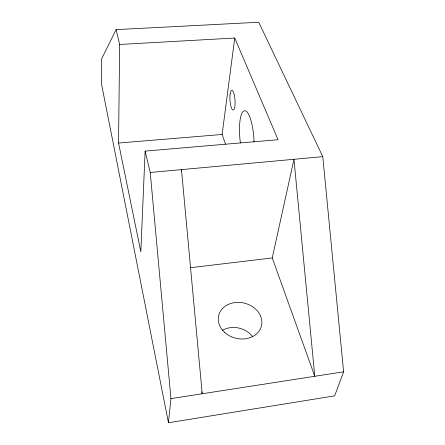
<?xml version="1.0" encoding="UTF-8"?>
<svg xmlns="http://www.w3.org/2000/svg" width="445" height="445" viewBox="0 0 445 445"><rect width="100%" height="100%" fill="white"/><g stroke="black" fill="none" stroke-linecap="round" stroke-linejoin="round"><path stroke-width="0.67" d="M119.649 44.467L234.738 38.036L278.053 139.702L145.126 151.1L140.831 251.753L118.548 143.051L119.649 44.467L116.106 29.626L258.717 22.25L322.781 156.651L343.618 371.82L334.629 395.866L168.455 422.75L101.588 84.428L101.382 59.346L116.106 29.626M181.354 171.002L181.477 169.617L202.214 393.764L201.735 391.745M168.455 422.75L170.941 398.614L150.238 172.482L145.126 151.1M225.565 144.275L222.122 134.468L234.738 38.036M272.245 257.939L293.967 159.299L314.787 376.292L272.245 257.939L190.566 267.695M170.941 398.614L343.618 371.82M150.238 172.482L322.781 156.651M118.548 143.051L222.122 134.468M240.422 142.945A26.06 6.981 85.3 0 1 244.611 110.744A26.06 6.981 85.3 0 1 254.006 141.988M222.394 330.362A21.221 17.906 14.9 0 1 252.727 336.826M224.786 332.515A22.022 18.067 13.9 0 0 261.187 326.897A22.022 18.067 13.9 0 0 234.231 302.661A22.022 18.067 13.9 0 0 224.786 332.515M230.137 93.906A9.912 2.509 86 0 0 232.729 109.926A9.912 2.509 86 0 0 234.621 96.676A9.912 2.509 86 0 0 230.137 93.906"/></g></svg>
